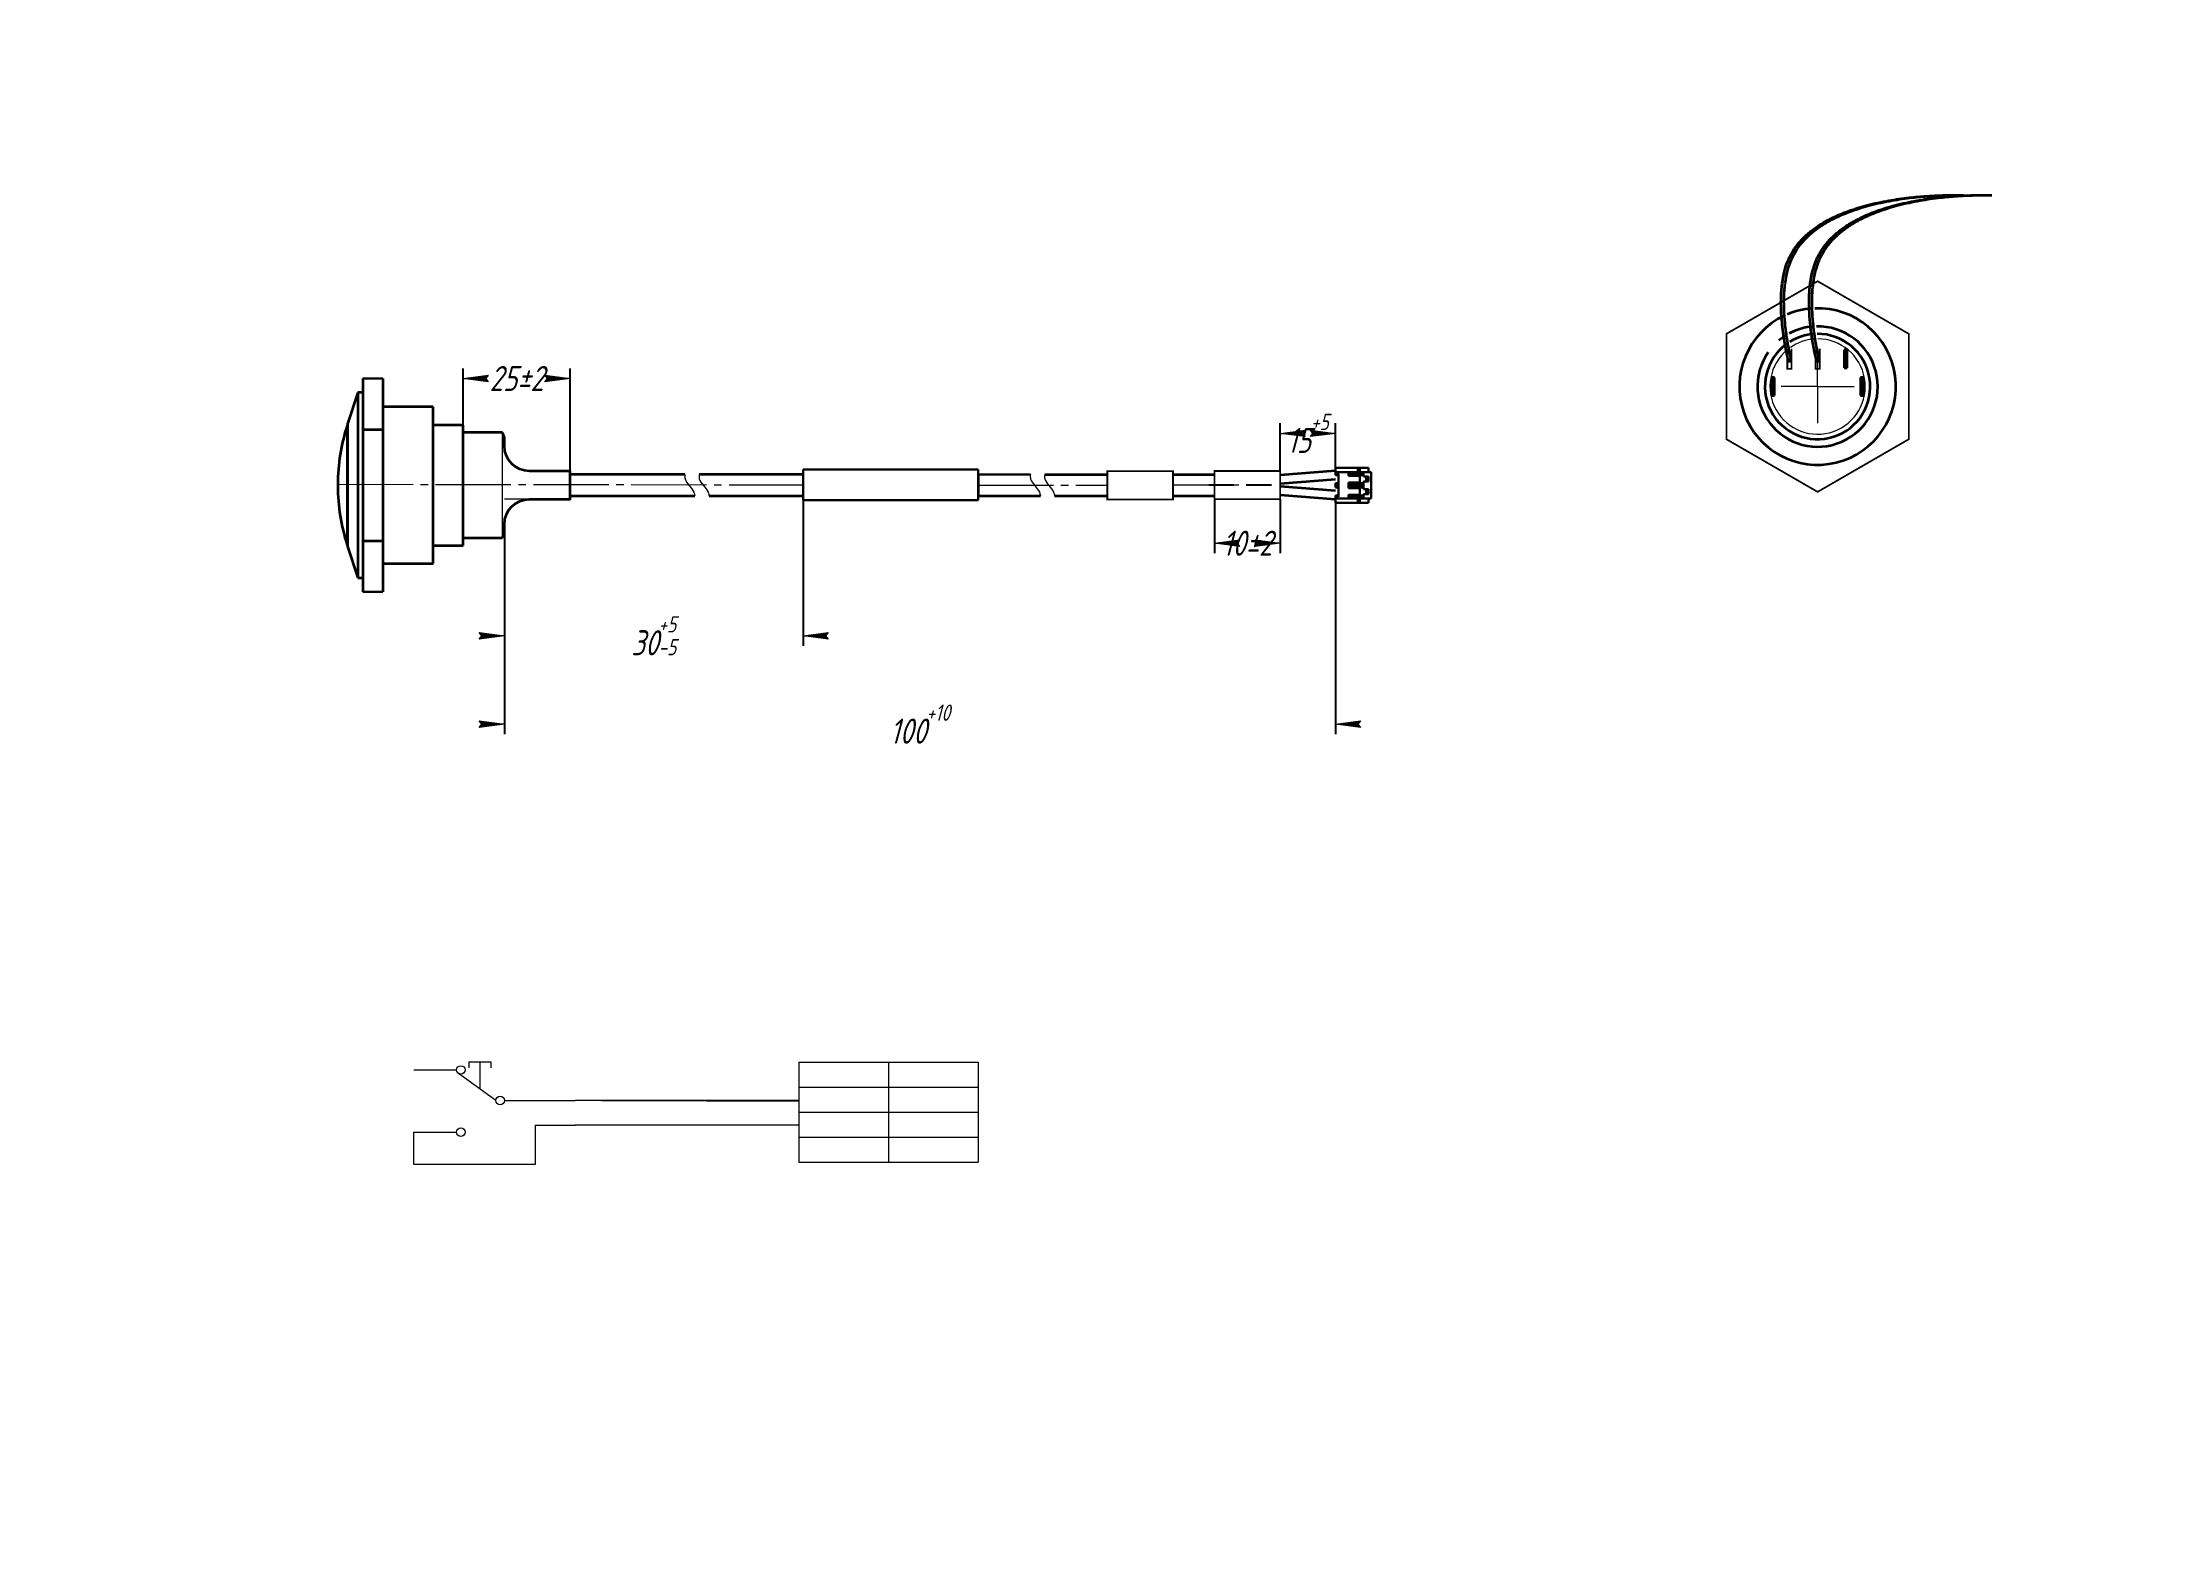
# Model space of a CAD drawing. Header units: millimetres. Extents: x 0 to 420, y 0 to 297.
import ezdxf

# ---------------------------------------------------------------- set-up
doc = ezdxf.new("R2010")
doc.units = ezdxf.units.MM
for name, pattern in [('K5LT32810', [0]), ('K5LT32811', [0]), ('K5LT32812', [0]), ('K5LT32813', [0]), ('K5LT32814', [0]), ('K5LT32815', [7.5, 5, -2.5]), ('K5LT32816', [0]), ('K5LT32817', [0]), ('K5LT32818', [0]), ('K5LT32819', [0]), ('K5LT_AXLED', [19.5, 15, -1.5, 1.5, -1.5]), ('K5LT_THIN', [0])]:
    doc.linetypes.add(name, pattern=pattern)
doc.styles.add('KDIMTEXTSTYLE', font='GOST_AU.SHX', dxfattribs={"width": 0.96, "oblique": 15, "height": 5})
doc.dimstyles.new('KDIMSTYLE (1.00)', dxfattribs={"dimtxt": 5, "dimasz": 1, "dimexe": 2, "dimexo": 0, "dimgap": 1, "dimtad": 1, "dimtxsty": 'KDIMTEXTSTYLE', "dimsah": 1, "dimcen": 0, "dimdle": 1, "dimadec": 0, "dimazin": 0, "dimtfac": 0.667, "dimtmove": 0, "dimatfit": 3, "dimfxl": 1, "dimtvp": 1, "dimtolj": 1, "dimtzin": 0, "dimarcsym": 0})

# ---------------------------------------------------------------- blocks, each defined once
blk = doc.blocks.new('KDIMARROW_01')
blk.add_hatch(color=0).paths.add_polyline_path([(0, 0), (-5, 0.658262491226197), (-4.5, 5.51091059616309e-16), (-5, -0.6582624912261956)])
at = {"color": 0, "linetype": 'K5LT_THIN', "lineweight": 18}
for p, q in [((-4.5, 5.51091059616309e-16), (-5, 0.658262491226197)), ((-5, 0.658262491226197), (0, 0)), ((0, 0), (-5, -0.6582624912261956)), ((-5, -0.6582624912261956), (-4.5, 5.51091059616309e-16)), ((0, 0), (-1, 0))]:
    blk.add_line(p, q, dxfattribs=at)
blk = doc.blocks.new('U0')
at = {"color": 7, "linetype": 'K5LT32816', "lineweight": 0}
for p, q in [((353.9619994769969, 233.3362318845965), (353.9619994769969, 235.6362318845965)), ((353.9619994769969, 228.3362318845965), (353.9619994769969, 233.3362318845965)), ((348.9619994769969, 228.3362318845965), (346.6619994769969, 228.3362318845965)), ((353.9619994769969, 228.3362318845965), (348.9619994769969, 228.3362318845965)), ((353.9619994769969, 228.3362318845965), (353.9619994769969, 223.3362318845965)), ((353.9619994769969, 228.3362318845965), (358.9619994769969, 228.3362318845965)), ((358.9619994769969, 228.3362318845965), (361.2619994769968, 228.3362318845965)), ((353.9619994769969, 223.3362318845965), (353.9619994769969, 221.0362318845965))]:
    blk.add_line(p, q, dxfattribs=at)

msp = doc.modelspace()

# ---------------------------------------------------------------- linework, layer by layer
at = {"color": 7, "linetype": 'K5LT32811', "lineweight": 35}
for p, q in [((359.2619994769966, 235.6362318845966), (359.2619994769968, 235.4362318845965)), ((359.8619994769967, 235.6362318845965), (359.2619994769968, 235.6362318845965)), ((359.8619994769967, 235.4362318845965), (359.2619994769968, 235.4362318845965)), ((359.2619994769968, 235.4362318845965), (359.2619994769968, 232.2362318845965)), ((359.8619994769967, 235.4362318845965), (359.8619994769967, 235.6362318845966)), ((359.8619994769967, 232.2362318845965), (359.8619994769967, 235.4362318845965)), ((348.061999476997, 233.8362318853491), (348.061999476997, 233.2739461680961)), ((348.6619994769969, 233.2739461680961), (348.6619994769969, 234.3895488336436)), ((359.2619994769968, 232.2362318845965), (359.8619994769967, 232.2362318845965)), ((359.2619994769968, 232.2362318845965), (359.2619994769968, 232.0362318845964)), ((359.2619994769968, 232.0362318845965), (359.8619994769967, 232.0362318845965)), ((359.8619994769967, 232.0362318845964), (359.8619994769967, 232.2362318845965)), ((62.95097843873987, 227.1694009346867), (60.90219795093503, 220.8694009346867)), ((62.95097843873987, 227.1694009346867), (60.90219795093503, 220.8694009346867)), ((63.95097843873987, 227.1694009346867), (62.95097843873987, 227.1694009346867)), ((63.95097843873987, 227.1694009346867), (62.95097843873987, 227.1694009346867)), ((62.95097843873987, 227.1694009346867), (62.95097843873987, 190.1694009346868)), ((63.95097843874009, 229.9450729853685), (63.95097843873987, 187.3937288840049)), ((63.95097843873987, 227.1694009346867), (63.95097843873987, 190.1694009346868)), ((67.9509784387401, 229.9450729853685), (67.95097843873987, 187.3937288840049)), ((344.7677561683713, 230.1362318845966), (344.7677561683715, 229.9362318845965)), ((345.3677561683714, 230.1362318845965), (344.7677561683715, 230.1362318845965)), ((345.3677561683714, 229.9362318845965), (344.7677561683715, 229.9362318845965)), ((344.7677561683715, 229.9362318845965), (344.7677561683715, 226.7362318845965)), ((345.3677561683714, 229.9362318845965), (345.3677561683714, 230.1362318845966)), ((345.3677561683714, 226.7362318845965), (345.3677561683714, 229.9362318845965)), ((362.5119994769968, 230.1362318845965), (362.5119994769971, 229.9362318845965)), ((363.111999476997, 230.1362318845964), (362.5119994769971, 230.1362318845964)), ((363.111999476997, 229.9362318845965), (362.5119994769971, 229.9362318845965)), ((362.5119994769971, 229.9362318845965), (362.5119994769971, 226.7362318845964)), ((363.111999476997, 229.9362318845965), (362.5119994769971, 229.9362318845965)), ((362.5119994769971, 229.9362318845965), (362.5119994769971, 226.7362318845964)), ((363.111999476997, 229.9362318845965), (363.111999476997, 230.1362318845965)), ((363.111999476997, 226.7362318845964), (363.111999476997, 229.9362318845965)), ((363.111999476997, 226.7362318845964), (363.111999476997, 229.9362318845965)), ((77.95097843873987, 224.2694009346867), (67.9509784387401, 224.2694009346867)), ((77.95097843873987, 193.0694009346868), (77.95097843873987, 224.2694009346867)), ((344.7677561683715, 226.7362318845965), (345.3677561683714, 226.7362318845965)), ((344.7677561683715, 226.7362318845965), (344.7677561683715, 226.5362318845964)), ((344.7677561683715, 226.5362318845965), (345.3677561683714, 226.5362318845965)), ((345.3677561683714, 226.5362318845964), (345.3677561683714, 226.7362318845965)), ((362.5119994769971, 226.7362318845964), (363.111999476997, 226.7362318845964)), ((362.5119994769971, 226.7362318845964), (363.111999476997, 226.7362318845964)), ((362.5119994769971, 226.7362318845964), (362.5119994769971, 226.5362318845964)), ((362.5119994769971, 226.5362318845964), (363.111999476997, 226.5362318845964)), ((363.111999476997, 226.5362318845964), (363.111999476997, 226.7362318845964)), ((60.83715730052836, 220.6694009345928), (60.81384349462905, 220.5977109815559)), ((60.83715730052836, 220.6694009345928), (60.81384349462905, 220.5977109815559)), ((60.81384349462905, 220.5977109815559), (60.81384349462905, 196.7410908878174)), ((60.81384349462905, 220.5977109815559), (60.81384349462905, 196.7410908878174)), ((60.90219795093503, 220.6694009346868), (60.83715730052836, 220.6694009346868)), ((60.83715730052836, 220.6694009346868), (60.83715730052836, 196.6694009346867)), ((60.90219795093503, 220.6694009346868), (60.83715730052836, 220.6694009346868)), ((60.83715730052836, 220.6694009346868), (60.83715730052836, 196.6694009346867)), ((60.90219795093503, 220.8694009346867), (60.90219795093503, 196.4694009346867)), ((60.90219795093503, 220.8694009346867), (60.90219795093503, 196.4694009346867)), ((63.95097843874009, 219.7932355586938), (67.95097843873987, 219.7932355586938)), ((63.95097843874009, 219.7932355586938), (67.95097843873987, 219.7932355586938)), ((83.95097843873987, 220.6694009346868), (77.95097843873987, 220.6694009346868)), ((83.95097843873987, 196.6694009346867), (83.95097843873987, 220.6694009346868)), ((91.75097843873982, 219.1694009346867), (83.95097843873987, 219.1694009346867)), ((92.15097843873991, 218.1694009346867), (91.75097843873982, 219.1694009346867)), ((128.1358951786572, 210.775272028304), (105.2440480774137, 210.775272028304)), ((151.6932127741015, 210.775272028304), (130.9821722684694, 210.775272028304)), ((186.6085258870742, 210.7770520077189), (186.6085258870742, 206.5617498616547)), ((197.0198863683447, 210.7368221137414), (186.6085258870742, 210.7770520077189)), ((212.3536339004851, 210.7368221137414), (199.866163458157, 210.7368221137414)), ((233.7182435990674, 210.7368221137414), (225.4467035391589, 210.7368221137414)), ((246.8113132377412, 210.7368221137414), (257.8310687116702, 211.6039658262837)), ((58.95097843873987, 208.8457971786318), (58.95097843873987, 208.4930046907416)), ((58.95097843873987, 208.8457971786318), (58.95097843873987, 208.4930046907416)), ((105.2440480774137, 206.5635298410695), (130.1196330927244, 206.5635298410695)), ((105.2440480774137, 206.5635298410695), (130.1196330927244, 206.5635298410695)), ((132.9659101825366, 206.5635298410695), (151.6932127741015, 206.5635298410695)), ((132.9659101825368, 206.5635298410695), (149.31036230825, 206.5635298410695)), ((186.6085258870742, 206.5617498616547), (199.0093452815627, 206.5617498616547)), ((188.0685528878696, 206.5635298410695), (188.6034939281417, 206.5635298410695)), ((188.0685528878696, 206.5635298410695), (188.6034939281417, 206.5635298410695)), ((201.8556223713749, 206.5617498616547), (212.3536339004851, 206.5617498616547)), ((225.4467035391589, 206.5617498616547), (233.7182435990674, 206.5617498616547)), ((246.8113132377412, 208.9868221137414), (257.8310687116702, 209.8539658262838)), ((246.8113132377412, 208.5022786766224), (257.8310687116702, 207.6351349640799)), ((246.8113132377412, 206.7522786766224), (257.8310687116702, 205.88513496408)), ((63.95097843874009, 197.5692427669641), (67.95097843873987, 197.5692427669641)), ((63.95097843874009, 197.5692427669641), (67.95097843873987, 197.5692427669641)), ((83.95097843873987, 198.1694009346867), (91.75097843873982, 198.1694009346867)), ((91.75097843873982, 198.1694009346867), (92.15097843873991, 199.1694009346867)), ((60.81384349462905, 196.7410908878174), (60.83715730052836, 196.6694009347806)), ((60.81384349462905, 196.7410908878174), (60.83715730052836, 196.6694009347806)), ((60.83715730052836, 196.6694009346867), (60.90219795093503, 196.6694009346867)), ((60.83715730052836, 196.6694009346867), (60.90219795093503, 196.6694009346867)), ((60.90219795093503, 196.4694009346867), (62.95097843873987, 190.1694009346868)), ((77.95097843873987, 196.6694009346867), (83.95097843873987, 196.6694009346867)), ((62.95097843873987, 190.1694009346868), (63.95097843873987, 190.1694009346868)), ((67.95097843873987, 193.0694009346867), (77.95097843873987, 193.0694009346867))]:
    msp.add_line(p, q, dxfattribs=at)
at = {"color": 7, "linetype": 'K5LT32813', "lineweight": 30}
for p, q in [((63.95097843874009, 229.9450729853685), (67.95097843873987, 229.9450729853685)), ((63.95097843874009, 229.9450729853685), (67.95097843873987, 229.9450729853685)), ((186.6085258870739, 211.7841081293586), (151.6932127741015, 211.7841081293586)), ((151.6932127741015, 211.7841081293586), (151.6932127741015, 205.7049926610052)), ((186.6085258870739, 205.7049926610052), (186.6085258870739, 211.7841081293586)), ((262.2810687116671, 212.1414854980255), (257.83106871167, 212.1414854980255)), ((257.83106871167, 211.291485498027), (257.83106871167, 212.1414854980255)), ((257.83106871167, 211.291485498027), (260.4310687116649, 211.291485498027)), ((257.83106871167, 211.291485498027), (257.83106871167, 210.9414854980248)), ((257.83106871167, 210.9414854980248), (258.4310687116686, 210.9414854980248)), ((257.83106871167, 210.6914854980212), (257.83106871167, 210.9414854980248)), ((257.83106871167, 210.6914854980212), (258.4310687116686, 210.6914854980212)), ((258.4310687116686, 210.9414854980248), (258.4310687116686, 206.3414854980226)), ((260.4310687116649, 210.5664854980248), (260.4310687116649, 211.291485498027)), ((260.4310687116649, 211.291485498027), (262.6810687116649, 211.291485498027)), ((260.4310687116649, 210.9414854980248), (263.4310687116686, 210.9414854980248)), ((260.4310687116649, 210.6914854980212), (263.4310687116686, 210.6914854980212)), ((260.4310687116649, 210.5664854980248), (262.6810687116649, 210.5664854980248)), ((262.2810687116671, 211.291485498027), (262.2810687116671, 212.1414854980255)), ((262.6810687116649, 212.1414854980255), (262.2810687116671, 212.1414854980255)), ((262.6810687116649, 211.291485498027), (262.6810687116649, 212.1414854980255)), ((262.6810687116649, 212.1414854980255), (264.2727695619924, 212.1414854980255)), ((262.6810687116649, 211.291485498027), (263.4310687116686, 211.291485498027)), ((262.6810687116649, 210.5664854980248), (262.6810687116649, 209.2164854980263)), ((263.4310687116686, 211.291485498027), (263.4310687116686, 210.3914854980255)), ((263.4310687116686, 211.291485498027), (264.9310687116686, 211.291485498027)), ((264.4310687116686, 210.3914854980255), (263.4310687116686, 210.3914854980255)), ((263.9810687116642, 210.3914854980255), (263.9810687116642, 209.3914854980255)), ((264.3730294521392, 212.1414854980255), (264.2727695619924, 212.1414854980255)), ((264.4310687116686, 212.1414854980255), (264.3730294521392, 212.1414854980255)), ((264.4310687116686, 211.291485498027), (264.4310687116686, 212.1414854980255)), ((264.4310687116686, 210.3914854980255), (264.4310687116686, 209.3914854980255)), ((264.9310687116686, 211.291485498027), (264.9310687116686, 205.9914854980241)), ((257.83106871167, 209.0914854980226), (258.4310687116686, 209.0914854980226)), ((257.83106871167, 208.8414854980226), (257.83106871167, 209.0914854980226)), ((257.83106871167, 208.8414854980226), (258.4310687116686, 208.8414854980226)), ((257.83106871167, 208.4414854980248), (257.83106871167, 208.8414854980226)), ((258.4310687116686, 208.4414854980248), (257.83106871167, 208.4414854980248)), ((257.83106871167, 208.1914854980212), (257.83106871167, 208.4414854980248)), ((258.4310687116686, 208.1914854980212), (257.83106871167, 208.1914854980212)), ((258.4310687116686, 206.5914854980226), (257.83106871167, 206.5914854980226)), ((257.83106871167, 206.5914854980226), (257.83106871167, 206.3414854980226)), ((257.83106871167, 206.520042901049), (258.4310687116686, 206.520042901049)), ((257.83106871167, 206.3414854980226), (257.83106871167, 205.9914854980241)), ((258.4310687116686, 206.3414854980226), (257.83106871167, 206.3414854980226)), ((260.4310687116649, 205.9914854980241), (257.83106871167, 205.9914854980241)), ((257.83106871167, 205.1414854980219), (257.83106871167, 205.9914854980241)), ((262.6810687116649, 209.2164854980263), (260.4310687116649, 209.2164854980263)), ((260.4310687116649, 208.0664854980248), (260.4310687116649, 209.2164854980263)), ((263.4310687116686, 209.0914854980226), (260.4310687116649, 209.0914854980226)), ((260.4310687116649, 208.8414854980226), (263.4310687116686, 208.8414854980226)), ((263.4310687116686, 208.4414854980248), (260.4310687116649, 208.4414854980248)), ((260.4310687116649, 208.1914854980212), (263.4310687116686, 208.1914854980212)), ((260.4310687116649, 208.0664854980248), (262.6810687116649, 208.0664854980248)), ((262.6810687116649, 206.7164854980263), (260.4310687116649, 206.7164854980263)), ((260.4310687116649, 205.9914854980241), (260.4310687116649, 206.7164854980263)), ((263.4310687116686, 206.5914854980226), (260.4310687116649, 206.5914854980226)), ((263.4310687116686, 206.3414854980226), (260.4310687116649, 206.3414854980226)), ((262.6810687116649, 205.9914854980241), (260.4310687116649, 205.9914854980241)), ((262.2810687116671, 205.1414854980219), (262.2810687116671, 205.9914854980241)), ((262.6810687116649, 206.7164854980263), (262.6810687116649, 208.0664854980248)), ((263.4310687116686, 205.9914854980241), (262.6810687116649, 205.9914854980241)), ((262.6810687116649, 205.1414854980219), (262.6810687116649, 205.9914854980241)), ((263.4310687116686, 209.3914854980255), (263.4310687116686, 207.8914854980255)), ((263.4310687116686, 209.3914854980255), (264.4310687116686, 209.3914854980255)), ((264.4310687116686, 207.8914854980255), (263.4310687116686, 207.8914854980255)), ((263.4310687116686, 206.8914854980255), (263.4310687116686, 205.9914854980241)), ((263.4310687116686, 206.8914854980255), (264.4310687116686, 206.8914854980255)), ((264.9310687116686, 205.9914854980241), (263.4310687116686, 205.9914854980241)), ((263.9810687116642, 207.8914854980255), (263.9810687116642, 206.8914854980255)), ((264.4310687116686, 207.8914854980255), (264.4310687116686, 206.8914854980255)), ((264.4310687116686, 205.1414854980219), (264.4310687116686, 205.9914854980241)), ((151.6932127741015, 205.7049926610052), (186.6085258870739, 205.7049926610052)), ((262.2810687116671, 205.1414854980219), (257.83106871167, 205.1414854980219)), ((262.6810687116649, 205.1414854980219), (262.2810687116671, 205.1414854980219)), ((264.2727695619924, 205.1414854980219), (262.6810687116649, 205.1414854980219)), ((264.3730294521392, 205.1414854980219), (264.2727695619924, 205.1414854980219)), ((264.4310687116686, 205.1414854980219), (264.3730294521392, 205.1414854980219)), ((63.95097843873987, 187.3937288840049), (67.95097843873987, 187.3937288840049))]:
    msp.add_line(p, q, dxfattribs=at)
at = {"color": 7, "linetype": 'K5LT32812', "lineweight": 18}
for p, q in [((91.75097843873982, 198.1694009346867), (91.75097843873982, 219.1694009346867)), ((85.09936413362243, 93.72128919206511), (89.48296343942434, 93.72128919206511)), ((85.09936413362243, 93.72128919206511), (85.09936413362243, 92.50590047078799)), ((87.29116378652338, 93.72128919206511), (87.29116378652338, 88.2667197461385)), ((89.48296343942434, 93.72128919206511), (89.48296343942434, 92.50590047078799)), ((142.3224893783029, 86.00642056882873), (106.2758368020857, 86.0064205688293)), ((111.5221617712225, 86.00642056882947), (150.8451760493565, 86.00642056882953)), ((150.8451760493558, 81.0923528303199), (106.2758368020859, 81.09235283031796))]:
    msp.add_line(p, q, dxfattribs=at)
at = {"color": 30, "linetype": 'K5LT_AXLED', "lineweight": 18, "true_color": 0xff8000}
for p, q in [((58.95097843873987, 208.8457971786318), (151.6932127741015, 208.7445503951819)), ((186.6085258870739, 208.6694009346867), (212.3536339004851, 208.6965655219208)), ((225.4467035391589, 208.7103804894936), (238.5832516316125, 208.724241332743))]:
    msp.add_line(p, q, dxfattribs=at)
at = {"color": 7, "linetype": 'K5LT32810', "lineweight": 15}
msp.add_line((98.95097843873987, 205.8694009346867), (92.15097843873991, 205.8694009346867), dxfattribs=at)
at = {"color": 7, "linetype": 'K5LT32815', "lineweight": 25}
msp.add_line((232.5635769367027, 208.7295170973827), (246.8113132377412, 208.7445503951819), dxfattribs=at)
at = {"color": 14, "linetype": 'K5LT32818', "lineweight": 15, "true_color": 0xa50000}
for p, q in [((150.845176049357, 93.62129948638693), (150.8451760493554, 73.7357237259053)), ((150.8451760493565, 93.62129948638693), (186.6085258870733, 93.62129948638693)), ((168.7268509682137, 93.62129948638693), (168.7268509682146, 73.7357237259053)), ((186.6085258870737, 93.62129948638693), (186.608525887074, 73.7357237259053)), ((150.8451760493556, 88.64990554626644), (186.6085258870733, 88.64990554626644)), ((150.8451760493556, 83.67851160614606), (186.6085258870737, 83.67851160614606)), ((150.8451760493551, 78.70711766602568), (186.6085258870737, 78.70711766602568)), ((150.8451760493551, 78.70711766602568), (186.6085258870737, 78.70711766602568)), ((150.8451760493549, 73.7357237259053), (186.6085258870735, 73.7357237259053))]:
    msp.add_line(p, q, dxfattribs=at)
at = {"color": 12, "linetype": 'K5LT32819', "lineweight": 18, "true_color": 0xcc0000}
for p, q in [((74.0712578098844, 92.0854029076852), (82.63583381650983, 92.0854029076852)), ((90.46720597472972, 86.00642056882839), (83.02816093778688, 91.39219153304998)), ((92.14998414716115, 86.00642056882839), (106.2758368020857, 86.0064205688293)), ((98.29783702630971, 81.09235283031887), (106.3134378635402, 81.09235283031796)), ((98.29783702630971, 81.09235283031887), (98.29783702630971, 73.26729704062723)), ((74.0712578098844, 73.26729704062723), (74.0712578098844, 79.69096354353837)), ((74.0712578098844, 79.69096354353837), (82.63583381650983, 79.69096354353837)), ((98.29783702630971, 73.26729704062632), (74.0712578098844, 73.26729704062723))]:
    msp.add_line(p, q, dxfattribs=at)
at = {"color": 12, "linetype": 'K5LT32817', "lineweight": 25, "true_color": 0xcc0000}
msp.add_line((132.469255136363, 86.0064205688289), (150.845176049356, 86.00642056882913), dxfattribs=at)
at = {"color": 7, "linetype": 'K5LT32811', "const_width": 0.35}
for points in [[(372.1485329564703, 238.8362318845965), (353.9619994769971, 249.3362318845965), (335.7754659975237, 238.8362318845965), (335.7754659975237, 217.8362318845965), (353.9619994769971, 207.3362318845965), (372.1485329564703, 217.8362318845965)], [(212.3536339004851, 205.8352310289985), (225.4467035391589, 205.8352310289985), (225.4467035391589, 211.4589074852829), (212.3536339004851, 211.4589074852829)], [(233.7182435990674, 205.8694009346867), (246.8113132377412, 205.8694009346867), (246.8113132377412, 211.4930773909712), (233.7182435990674, 211.4930773909712)]]:
    msp.add_lwpolyline(points, close=True, dxfattribs=at)
for points in [[(348.5582668194995, 235.6986495702008), (348.7457289010633, 235.6986495702008), (348.7457289010633, 231.8816854923033), (347.9301775958209, 231.8816854923033), (347.9301775958209, 235.6986495702008), (347.9582668194996, 235.6986495702008)], [(354.1582668194444, 235.6986495702008), (354.373818124742, 235.6986495702008), (354.373818124742, 231.8816854923033), (353.5582668194995, 231.8816854923033), (353.5582668194995, 235.6986495702008)], [(348.6388465435814, 234.3895488336436), (348.6741978124135, 234.3895488336436), (348.6741978124135, 233.2739461680961), (348.0510448789978, 233.2739461680961), (348.0510448789978, 234.1198932812572)], [(354.2628927721362, 234.3895488336436), (354.2982440409683, 234.3895488336436), (354.2982440409683, 233.2739461680961), (353.6750911075526, 233.2739461680961), (353.6750911075526, 234.1198932812572)]]:
    msp.add_lwpolyline(points, dxfattribs=at)
at = {"color": 7, "linetype": 'K5LT32814', "lineweight": 35}
msp.add_lwpolyline([(92.15097843873991, 199.1694009346867), (92.15097843873991, 200.8694009346869, -0.4142135623730852), (97.15097843873991, 205.8694009346867), (105.2440480774137, 205.8694009346867), (105.2440480774137, 211.4930773909712), (97.15097843873974, 211.4930773909712, -0.4142135623730852), (92.15097843873991, 216.493077390971), (92.15097843873991, 218.1694009346867)], format="xyb", dxfattribs=at)
at = {"color": 12, "linetype": 'K5LT32819', "lineweight": 18, "true_color": 0xcc0000}
for centre in [(83.47722290272554, 92.0854029076852), (91.30859506094544, 86.00642056882839), (83.47722290272554, 79.69096354353837)]:
    msp.add_circle(centre, 0.8413890862157132, dxfattribs=at)
at = {"color": 7, "linetype": 'K5LT32811', "lineweight": 35}
for centre, radius, start, end in [((353.9619994769969, 228.3362318845965), 15.60000000000002, 115.2505070683621, 92.11524357295816), ((353.9619994769969, 228.3362318845965), 15.6, 94.3136666294073, 112.9292264195936), ((353.9619994769971, 228.3362318845965), 12.00000000000006, 145.2362067096818, 91.17648023383444), ((353.9619994769971, 228.3362318845965), 12.00000000000003, 94.03106557380414, 118.3431820823583), ((353.9619994769971, 228.3362318845965), 10.49999999999993, 125.5212753487673, 90.4946669302641), ((353.9619994769971, 228.3362318845965), 12.00000000000003, 121.4643040322824, 130.2983050914264), ((353.9619994769971, 228.3362318845965), 10.50000000000002, 93.75894124020449, 121.8120160828225), ((348.3598442176215, 233.8239575307351), 0.3143535947919356, 178.5018010392422, 1.418451750173791), ((353.9838904461762, 233.8239575307351), 0.3143535947919356, 178.5018010392422, 1.418451750173791), ((96.95097843873987, 208.8457971786318), 38.00000000000147, 161.9853060818567, 180), ((96.95097843873987, 208.8457971786318), 38.00000000000147, 161.9853060818567, 180), ((96.95097843873987, 208.4930046907416), 38.00000000000159, 180, 198.0146939181434), ((96.95097843873987, 208.4930046907416), 38.00000000000159, 180, 198.0146939181434)]:
    msp.add_arc(centre, radius, start, end, dxfattribs=at)
at = {"color": 7, "linetype": 'K5LT32810', "lineweight": 15}
for radius, start, end in [(9.499999999999968, 129.1957529884619, 89.9399366826779), (9.50000000000001, 93.55014996891164, 124.9086434443044)]:
    msp.add_arc((353.9619994769971, 228.3362318845965), radius, start, end, dxfattribs=at)
at = {"color": 7, "linetype": 'K5LT32811', "lineweight": 35}
for points, knots in [([(348.061999476997, 233.8362318845965), (348.0608661225847, 233.8493563417652), (348.0557033780262, 233.8748071720786), (348.0467683824691, 233.9187137162071), (348.0341177056609, 233.9756933898039), (348.0162454205019, 234.0558368637269), (347.9914134085789, 234.1653655490142), (347.9582374277852, 234.3123023710861), (347.9146230042952, 234.506939633558), (347.8582621676996, 234.7627417046075), (347.7862430825437, 235.0975783746568), (347.6951271093531, 235.5357485943127), (347.5807934408294, 236.1113357992779), (347.438506472228, 236.874261558206), (347.2633200088671, 237.9019099151746), (347.0525125836591, 239.3206071302732), (346.8225362861306, 241.2855786419505), (346.6479344526422, 243.8028711407937), (346.6499498412682, 246.654362980325), (346.915740912325, 249.4025998457724), (347.4178117314475, 251.7192793229807), (348.0670403271515, 253.5575598421261), (348.8472824841235, 255.09097499324), (349.8258203751907, 256.5435914189777), (351.0776173319575, 257.9785738454019), (352.6709272592755, 259.4023109602517), (354.6545194972002, 260.7915937348673), (357.1514029859502, 262.1522470306849), (360.2497670940613, 263.4355548366763), (363.9911803202015, 264.5749929759955), (368.0720286661206, 265.4444366882071), (372.0274518212857, 266.0049473387371), (375.2531964337618, 266.2947765447183), (377.577719973511, 266.4220831804239), (379.1083895410695, 266.4712591955824), (380.1448183379109, 266.4882530871678), (380.8740847597194, 266.4916706419367), (381.3945793960297, 266.489308472266), (381.7661963498824, 266.4850037942886), (382.0287134511539, 266.4803302212867), (382.2099987608872, 266.4764790031626), (382.330250696991, 266.4732787045493), (382.4085884521387, 266.4714037506232), (382.4484526285994, 266.4701682497125), (382.4648045673102, 266.4700126210096)], [0, 0, 0, 0, 0.02963315957476459, 0.05840821460041621, 0.1009718860114523, 0.1610576724668521, 0.2433766533210557, 0.3539152588470031, 0.5003488585063224, 0.6926342756632445, 0.9438896756735448, 1.271759528411087, 1.7006482029815, 2.265618342643418, 3.019711853967605, 4.048537861968384, 5.495771372566367, 7.474702381046197, 9.728822332412216, 11.9099589596672, 13.68079428000834, 15.05452838758916, 16.28847942285286, 17.54739785305589, 18.9890554548607, 20.56630406500776, 22.34840239020393, 24.43178421733201, 26.95850089836066, 29.88873208346508, 33.22794344798251, 36.34672352526534, 38.88023967619279, 40.52052492778318, 41.58957883995708, 42.32943112896427, 42.85516887072108, 43.23212896420554, 43.50176560333465, 43.69222973758767, 43.82349847632761, 43.91017726382957, 43.96316847574948, 44, 44, 44, 44]), ([(348.6619994769969, 233.8362318845965), (348.6608661225844, 233.849356341765), (348.6557033780273, 233.8748071720788), (348.6467683824685, 233.9187137162069), (348.6341177056597, 233.9756933898041), (348.6162454205039, 234.055836863727), (348.5914134085774, 234.165365549014), (348.5582374277858, 234.3123023710862), (348.5146230042944, 234.5069396335579), (348.4582621676998, 234.7627417046076), (348.3862430825436, 235.0975783746566), (348.2951271093518, 235.5357485943129), (348.1807934408316, 236.1113357992778), (348.0385064722277, 236.8742615582061), (347.8633200088664, 237.9019099151743), (347.6525125836597, 239.3206071302733), (347.4225362861307, 241.2855786419506), (347.2479344526414, 243.8028711407937), (347.2499498412692, 246.654362980325), (347.5157409123253, 249.4025998457723), (348.0178117314467, 251.7192793229809), (348.6670403271514, 253.557559842126), (349.4472824841228, 255.0909749932402), (350.4258203751908, 256.5435914189776), (351.6776173319588, 257.9785738454017), (353.2709272592751, 259.4023109602516), (355.2545194972017, 260.791593734867), (357.7514029859506, 262.152247030685), (360.8497670940606, 263.4355548366764), (364.5911803202032, 264.574992975995), (368.6720286661216, 265.4444366882072), (372.6274518212874, 266.0049473387368), (375.8531964337619, 266.2947765447183), (378.1777199735129, 266.4220831804237), (379.7083895410699, 266.4712591955823), (380.7448183379133, 266.4882530871674), (381.4740847597197, 266.4916706419367), (381.9945793960312, 266.4893084722657), (382.3661963498835, 266.4850037942886), (382.6287134511554, 266.4803302212865), (382.8099987608878, 266.4764790031626), (382.9302506969927, 266.4732787045492), (383.0085884521407, 266.471403750623), (383.0484526286014, 266.4701682497123), (383.064804567312, 266.4700126210093)], [0, 0, 0, 0, 0.02963315957476633, 0.05840821460041995, 0.1009718860114005, 0.1610576724668063, 0.2433766533209958, 0.353915258847006, 0.5003488585062761, 0.6926342756632052, 0.9438896756735206, 1.271759528411045, 1.700648202981406, 2.265618342643306, 3.01971185396751, 4.048537861968299, 5.495771372566253, 7.47470238104603, 9.728822332411985, 11.90995895966686, 13.68079428000796, 15.05452838758871, 16.28847942285243, 17.5473978530555, 18.98905545486044, 20.56630406500756, 22.34840239020363, 24.43178421733152, 26.95850089836012, 29.88873208346446, 33.22794344798198, 36.34672352526467, 38.88023967619217, 40.52052492778258, 41.58957883995664, 42.32943112896385, 42.85516887072065, 43.23212896420506, 43.50176560333415, 43.69222973758728, 43.82349847632727, 43.91017726382929, 43.96316847574926, 44, 44, 44, 44]), ([(353.6619994769969, 233.8362318845965), (353.6608661225841, 233.8493563417651), (353.6557033780264, 233.8748071720788), (353.646768382469, 233.918713716207), (353.6341177056611, 233.975693389804), (353.6162454205021, 234.0558368637268), (353.5914134085779, 234.165365549014), (353.5582374277851, 234.3123023710864), (353.5146230042956, 234.5069396335578), (353.4582621676993, 234.7627417046075), (353.3862430825438, 235.0975783746568), (353.2951271093525, 235.5357485943128), (353.1807934408296, 236.1113357992777), (353.0385064722279, 236.8742615582061), (352.8633200088661, 237.9019099151743), (352.6525125836599, 239.3206071302734), (352.4225362861305, 241.2855786419506), (352.2479344526416, 243.8028711407937), (352.2499498412687, 246.6543629803251), (352.5157409123253, 249.4025998457722), (353.017811731446, 251.7192793229811), (353.6670403271519, 253.5575598421258), (354.4472824841223, 255.0909749932402), (355.4258203751908, 256.5435914189777), (356.6776173319572, 257.978573845402), (358.2709272592751, 259.4023109602517), (360.2545194972006, 260.7915937348673), (362.7514029859506, 262.152247030685), (365.8497670940608, 263.4355548366761), (369.5911803202018, 264.5749929759955), (373.6720286661207, 265.4444366882071), (377.6274518212851, 266.0049473387372), (380.8531964337619, 266.2947765447182), (383.1777199735102, 266.422083180424), (384.7083895410694, 266.4712591955823), (385.7448183379111, 266.4882530871678), (386.4740847597193, 266.4916706419367), (386.9945793960298, 266.4893084722659), (387.3661963498823, 266.4850037942887), (387.6287134511531, 266.4803302212866), (387.8099987608871, 266.4764790031629), (387.9302506969909, 266.4732787045491), (388.0085884521391, 266.4714037506234), (388.0484526286, 266.4701682497123), (388.0648045673101, 266.4700126210096)], [0, 0, 0, 0, 0.02963315957475564, 0.0584082146003865, 0.1009718860114343, 0.1610576724668595, 0.2433766533210629, 0.3539152588469979, 0.500348858506292, 0.6926342756632263, 0.9438896756735273, 1.27175952841108, 1.700648202981493, 2.265618342643443, 3.019711853967613, 4.048537861968392, 5.495771372566366, 7.474702381046213, 9.728822332412243, 11.90995895966719, 13.68079428000835, 15.05452838758916, 16.2884794228529, 17.5473978530559, 18.98905545486076, 20.56630406500786, 22.34840239020401, 24.4317842173321, 26.95850089836071, 29.88873208346507, 33.22794344798245, 36.34672352526522, 38.88023967619267, 40.52052492778306, 41.58957883995703, 42.32943112896427, 42.85516887072108, 43.23212896420549, 43.50176560333458, 43.69222973758766, 43.82349847632765, 43.91017726382957, 43.96316847574942, 44, 44, 44, 44]), ([(354.2619994769968, 233.8362318838439), (354.2608661225834, 233.8493563410126), (354.2557033780274, 233.8748071713261), (354.2467683824675, 233.9187137154544), (354.2341177056617, 233.9756933890511), (354.2162454205029, 234.0558368629744), (354.1914134085775, 234.1653655482613), (354.1582374277853, 234.3123023703338), (354.1146230042955, 234.5069396328051), (354.0582621676992, 234.7627417038551), (353.986243082544, 235.097578373904), (353.8951271093517, 235.53574859356), (353.7807934408311, 236.1113357985254), (353.6385064722276, 236.8742615574534), (353.4633200088665, 237.9019099144219), (353.252512583658, 239.3206071295207), (353.0225362861329, 241.2855786411979), (352.8479344526393, 243.8028711400411), (352.8499498412698, 246.6543629795723), (353.1157409123243, 249.4025998450198), (353.6178117314473, 251.7192793222282), (354.2670403271513, 253.5575598413733), (355.0472824841229, 255.0909749924875), (356.0258203751901, 256.5435914182251), (357.277617331958, 257.9785738446492), (358.870927259276, 259.4023109594988), (360.8545194972003, 260.7915937341147), (363.3514029859516, 262.152247029932), (366.4497670940605, 263.435554835924), (370.1911803202029, 264.5749929752423), (374.2720286661206, 265.4444366874546), (378.2274518212873, 266.0049473379843), (381.4531964337616, 266.2947765439656), (383.7777199735124, 266.4220831796712), (385.3083895410696, 266.4712591948297), (386.3448183379137, 266.4882530864148), (387.0740847597192, 266.4916706411841), (387.5945793960311, 266.4893084715131), (387.9661963498836, 266.4850037935358), (388.2287134511546, 266.4803302205341), (388.4099987608884, 266.4764790024099), (388.5302506969917, 266.4732787037967), (388.6085884521422, 266.4714037498702), (388.6484526286001, 266.4701682489598), (388.6648045673119, 266.4700126202567)], [0, 0, 0, 0, 0.02963315957478217, 0.05840821460042737, 0.1009718860114088, 0.1610576724668143, 0.2433766533210104, 0.3539152588470202, 0.5003488585062831, 0.692634275663193, 0.9438896756734997, 1.271759528411037, 1.700648202981409, 2.265618342643301, 3.019711853967509, 4.048537861968287, 5.495771372566241, 7.474702381046003, 9.728822332411964, 11.90995895966684, 13.68079428000794, 15.05452838758871, 16.28847942285241, 17.54739785305547, 18.98905545486041, 20.56630406500752, 22.34840239020362, 24.43178421733146, 26.95850089836011, 29.88873208346439, 33.22794344798189, 36.34672352526458, 38.88023967619213, 40.52052492778259, 41.58957883995658, 42.32943112896381, 42.8551688707206, 43.23212896420506, 43.50176560333415, 43.69222973758728, 43.82349847632727, 43.91017726382929, 43.96316847574931, 44, 44, 44, 44])]:
    msp.add_open_spline(points, degree=3, knots=knots, dxfattribs=at)
at = {"color": 7, "linetype": 'K5LT32812', "lineweight": 18}
for points, knots in [([(128.1358951786572, 210.775272028304), (128.0920340987716, 210.495953638113), (128.1229375294499, 209.2739219381911), (129.7483771556163, 208.0180426074924), (130.0846698482796, 206.8035438834256), (130.1196330927251, 206.5635298410652)], [0, 0, 0, 0, 0.1885721521640311, 0.8436093748852306, 1, 1, 1, 1]), ([(130.9821722684694, 210.7752720283041), (130.9383111885838, 210.495953638113), (130.9692146192622, 209.2739219381911), (132.5946542454285, 208.0180426074924), (132.9309469380919, 206.8035438834256), (132.9659101825373, 206.5635298410652)], [0, 0, 0, 0, 0.1885721521640365, 0.8436093748852317, 1, 1, 1, 1]), ([(197.0256073674948, 210.775272028304), (196.9817462876092, 210.495953638113), (197.0126497182875, 209.2739219381911), (198.6380893444539, 208.0180426074924), (198.9743820371173, 206.8035438834256), (199.0093452815627, 206.5617498616547)], [0, 0, 0, 0, 0.1885721521640311, 0.8436093748852306, 1, 1, 1, 1]), ([(199.871884457307, 210.7752720283041), (199.8280233774215, 210.495953638113), (199.8589268080998, 209.2739219381911), (201.4843664342661, 208.0180426074924), (201.8206591269295, 206.8035438834256), (201.8556223713749, 206.5617498616547)], [0, 0, 0, 0, 0.1885721521640365, 0.8436093748852317, 1, 1, 1, 1])]:
    msp.add_open_spline(points, degree=3, knots=knots, dxfattribs=at)

# ---------------------------------------------------------------- block references
msp.add_blockref('U0', (0, 0))

# ---------------------------------------------------------------- dimensions: what is measured, and where the dimension line sits
at = {"color": 7}
for base, p1, p2, location, text in [((105.2440480774137, 229.9450729853685), (83.95097843873987, 219.1694009346867), (105.2440480774137, 211.4930773909712), (94.59751325807679, 229.9450729853685), '\\H5.0;\\W0.965;\\Q15;\\H5.0;\\W0.965;\\Q15;\\Q15;25\\Q15;±\\Q15;2'), ((257.83106871167, 219.0036725807031), (246.8113132377412, 211.4930773909712), (257.83106871167, 212.1414854980255), (252.3211909747056, 219.0036725807031), '\\H5.0;\\W0.965;\\Q15;\\H5.0;\\W0.965;\\Q15;\\Q15;15\\H0.65x;\\S+5^ ;\\H1.5x;'), ((246.8113132377412, 197.101933039037), (233.7182435990674, 205.8694009346867), (246.8113132377412, 205.8694009346867), (240.2647784184043, 197.101933039037), '\\H5.0;\\W0.965;\\Q15;\\H5.0;\\W0.965;\\Q15;\\Q15;10\\Q15;±\\Q15;2'), ((92.15097843873991, 178.6562380361729), (151.6932127741015, 205.7049926610052), (92.15097843873991, 199.1694009346867), (121.9220956064207, 178.6562380361729), '\\H5.0;\\W0.965;\\Q15;\\H5.0;\\W0.965;\\Q15;\\Q15;30\\H0.65x;\\S+5^ -5;\\H1.5x;'), ((92.15097843873991, 161.046023724685), (257.83106871167, 205.1414854980219), (92.15097843873991, 199.1694009346867), (174.991023575205, 161.046023724685), '\\H5.0;\\W0.965;\\Q15;\\H5.0;\\W0.965;\\Q15;\\Q15;100\\H0.65x;\\S+10^ ;\\H1.5x;')]:
    msp.add_linear_dim(base=base, p1=p1, p2=p2, location=location, text=text, dimstyle='KDIMSTYLE (1.00)', override={"dimexo": 0, "dimblk1": 'KDIMARROW_01', "dimblk2": 'KDIMARROW_01', "dimse1": 0, "dimse2": 0, "dimclrt": 7, "dimtolj": 1}, dxfattribs=at).render()

doc.saveas('drawing.dxf')
